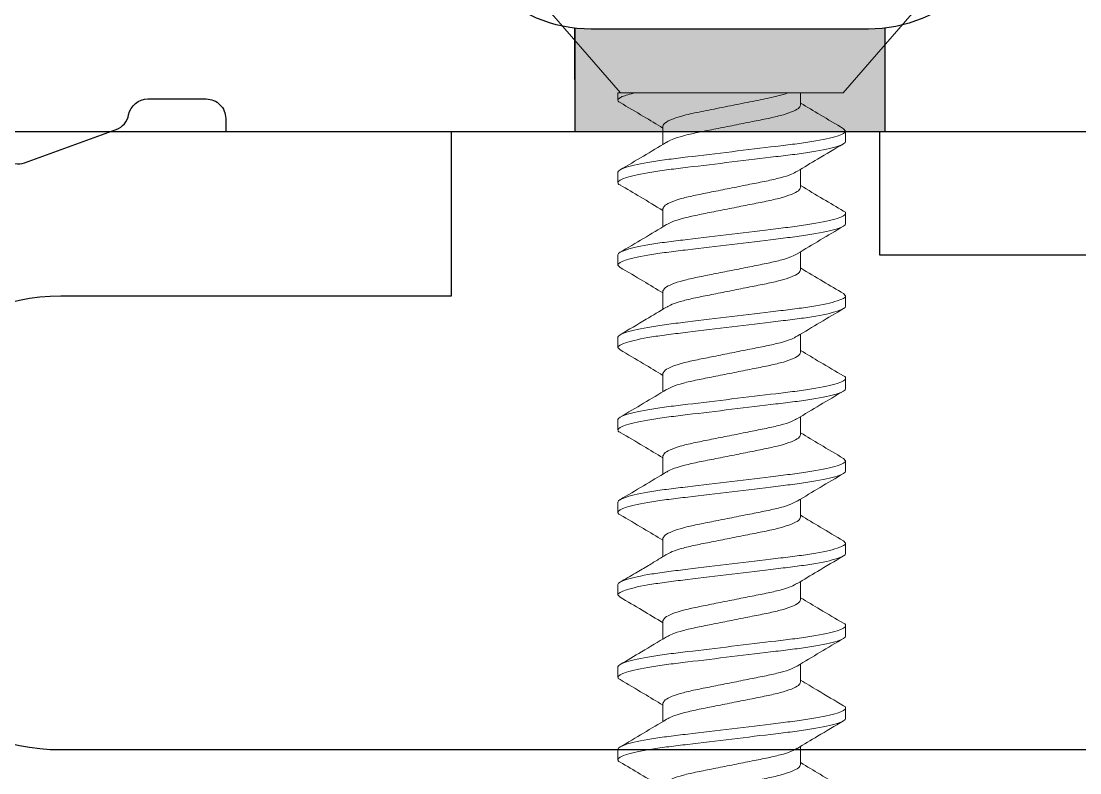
# Model space of a CAD drawing. Extents: x 0 to 79.8, y 0 to 38.2.
# Drawn here: x 76.064 to 76.706, y 29.256 to 29.712 of the extents above; entities that cross this region are included whole.
import ezdxf

# ---------------------------------------------------------------- set-up
doc = ezdxf.new("R2010")
doc.units = 0
doc.header["$MEASUREMENT"] = 0
doc.linetypes.add('SLD-Solid', pattern=[0])
doc.layers.get('0').update_dxf_attribs({"linetype": 'CONTINUOUS'})
for name, color, linetype in [('FRAME', 1, 'CONTINUOUS'), ('TEXT', 7, 'CONTINUOUS'), ('WEEPING', 7, 'CONTINUOUS')]:
    doc.layers.add(name, color=color, linetype=linetype)

# ---------------------------------------------------------------- blocks, each defined once
blk = doc.blocks.new('3749-SILL')
for points in [[(1.103706089789071, -0.7068971932408363, 0.5486187866267667), (1.119505422862503, -0.7190204479001654), (1.175027709791252, -0.6988119881197026, 0.2637246696229036), (1.182582833904547, -0.6899510977373229, -0.3595082375522588), (1.194175942050762, -0.6803782018222595), (1.229594768500277, -0.6803782018222524, -0.4142135623732713), (1.241401043983444, -0.6921844773054335), (1.241401043983444, -0.7000004872134671), (1.89800000000001, -0.70000048721346, 0.4142135623733031), (1.908000000000015, -0.6900004872134691), (1.908000000000015, -0.656000487213463, 0.4142135623734073), (1.89800000000001, -0.646000487213465), (1.788000000000011, -0.6460004872134721, -0.414213562372991), (1.77800000000002, -0.6360004872134599), (1.77800000000002, -0.4746324154477151, -0.5285491067761589), (1.791654390344974, -0.4653240626822353), (1.886152975448056, -0.5024235072041847, 0.5285491067762694), (1.908000000000001, -0.4875301427794199), (1.908000000000015, 0, 0.4142135623734073)], [(1.748000000000019, -0.3119999999999976), (1.748000000000019, -0.4147658972593291, 0.2504916501726727), (1.716000000000008, -0.474632415447708), (1.716000000000008, -0.5530004872134668, -0.4142135623731071), (1.631000000000014, -0.6380004872134695), (1.462999999999994, -0.6380004872134624, -0.4142135623730828), (1.377999999999986, -0.5530004872134597)]]:
    blk.add_lwpolyline(points, format="xyb")
blk = doc.blocks.new('25559')
at = {"color": 7, "linetype": 'SLD-Solid', "lineweight": 15}
for p, q in [((0.08299998117713869, 0.06754206599828194), (0.00999998447932171, 0.1309999983434977)), ((0.08299998117713869, 0.06754206599828194), (0.08299998117713869, -0.05314670187809156)), ((0.1062499725912502, 0.06899999832279491), (0.1048150758339688, 0.06775008276193262)), ((0.1062499725912502, 0.06899999832279491), (0.1124999537242672, 0.06899999832279491)), ((0.1562499683203669, 0.06899999832279491), (0.1624999494533839, 0.06899999832279491)), ((0.2062499640494835, 0.06899999832279491), (0.2048183672540773, 0.06775296564529754)), ((0.2062499640494835, 0.06899999832279491), (0.2124999451825005, 0.06899999832279491)), ((0.2562499597786001, 0.06899999832279491), (0.2624999775778605, 0.06899999832279491)), ((0.3062499555077096, 0.06899999832279491), (0.3047983022773337, 0.06773548959716891)), ((0.3062499555077096, 0.06899999832279491), (0.31249997330697, 0.06899999832279491)), ((0.3562499879030696, 0.06899999832279491), (0.35480775789717, 0.06774372116873906)), ((0.3562499879030696, 0.06899999832279491), (0.3624999690360937, 0.06899999832279491)), ((0.4062499836321862, 0.06899999832279491), (0.4124999647652032, 0.06899999832279491)), ((0.4562499793613028, 0.06899999832279491), (0.462499960494327, 0.06899999832279491)), ((0.09049998786974811, 0.04172019887803913), (0.08299998117713869, 0.04172019887803913)), ((0.1404999835988647, 0.04172019887803913), (0.1294517845619367, 0.04172019887803913)), ((0.1904999793279814, 0.04172019887803913), (0.1794554469153624, 0.04172019887803913)), ((0.240499975057098, 0.04172019887803913), (0.229458009281494, 0.04172019887803913)), ((0.2904999707862146, 0.04172019887803913), (0.2794585550042541, 0.04172019887803913)), ((0.3404999665153312, 0.04172019887803913), (0.3294580007397272, 0.04172019887803913)), ((0.3904999622444478, 0.04172019887803913), (0.3794561631566893, 0.04172019887803913)), ((0.4404999579735644, 0.04172019887803913), (0.4294585788578473, 0.04172019887803913)), ((0.4904999903689173, 0.04172019887803913), (0.4794519746632062, 0.04172019887803913)), ((0.1032499405812075, -0.04172019887803913), (0.1142936663364793, -0.04172019887803913)), ((0.1532499363103241, -0.04172019887803913), (0.1642914620910076, -0.04172019887803913)), ((0.2032500053719275, -0.04172019887803913), (0.214293804459686, -0.04172019887803913)), ((0.2532499644348007, -0.04172019887803913), (0.2642915268817276, -0.04172019887803913)), ((0.3032499601639174, -0.04172019887803913), (0.3142921826032179, -0.04172019887803913)), ((0.353249955893034, -0.04172019887803913), (0.3643246646237159, -0.04172019887803913)), ((0.403249988288394, -0.04172019887803913), (0.4142905240805135, -0.04172019887803913)), ((0.4532499840175035, -0.04172019887803913), (0.4642919131268641, -0.04172019887803913)), ((0.08299998117713869, -0.06899999832279491), (0.08299998117713869, -0.05832793077408382)), ((0.00999998447932171, -0.1309999983434977), (0.08299998117713869, -0.06754206599828194)), ((0.08749995585971249, -0.06899999832279491), (0.08299998117713869, -0.06899999832279491)), ((0.137499951588822, -0.06899999832279491), (0.131249970455805, -0.06899999832279491)), ((0.1874999473179457, -0.06899999832279491), (0.1812499661849216, -0.06899999832279491)), ((0.1889305907910241, -0.06775380438560319), (0.1874999473179457, -0.06899999832279491)), ((0.2374999430470552, -0.06899999832279491), (0.2312499619140382, -0.06899999832279491)), ((0.2389440796976032, -0.06774210327077412), (0.2374999430470552, -0.06899999832279491)), ((0.2874999754424152, -0.06899999832279491), (0.2812499576431549, -0.06899999832279491)), ((0.3374999711715319, -0.06899999832279491), (0.3312499900385149, -0.06899999832279491)), ((0.3874999669006485, -0.06899999832279491), (0.3812499857676315, -0.06899999832279491)), ((0.3889371736312484, -0.06774810736808945), (0.3874999669006485, -0.06899999832279491)), ((0.4374999626297651, -0.06899999832279491), (0.4312499814967481, -0.06899999832279491)), ((0.4874999583588817, -0.06899999832279491), (0.4812499772258647, -0.06899999832279491))]:
    blk.add_line(p, q, dxfattribs=at)
for points, knots in [([(0.1048160291562823, 0.06776498300646949), (0.1020266228155577, 0.06302722844000641), (0.09690098785342371, 0.05432143319850979), (0.09167417840533432, 0.04566550878016074), (0.08929183515977002, 0.04172019887803913)], [0, 0, 0, 0, 0.5442069833947524, 1, 1, 1, 1]), ([(0.1312499724269856, -0.0689999999999884), (0.1303478626313748, -0.0689999999999884), (0.1292963103142384, -0.06732069762327342), (0.1270932361714685, -0.06032598277693069), (0.1259478589153744, -0.05501784534993703), (0.1243607226230026, -0.04534187172058068), (0.1238533182178685, -0.04184291922157968), (0.1229053203646373, -0.0345452344224384), (0.1224642237022593, -0.0307540005592557), (0.1209795177337369, -0.01846063513988838), (0.1198664273954506, -0.009244247138866513), (0.1176335174585219, 0.009244247138866513), (0.1165204271202356, 0.01846063513988838), (0.1150357211517132, 0.0307540005592557), (0.1145946244893281, 0.0345452344224384), (0.113646626636104, 0.04184291922157968), (0.1131392222309699, 0.04534187172058068), (0.1115520859385981, 0.05501784534993703), (0.110406708682504, 0.06032598277693069), (0.1082036345397341, 0.06732069762327342), (0.1071520822225978, 0.0689999999999884), (0.106249972426987, 0.0689999999999884)], [0, 0, 0, 0, 0.1249999999999997, 0.1249999999999997, 0.2499999999999994, 0.2499999999999994, 0.3124999999999994, 0.3124999999999994, 0.3749999999999994, 0.3749999999999994, 0.4999999999999997, 0.4999999999999997, 0.625, 0.625, 0.6875, 0.6875, 0.7499999999999999, 0.7499999999999999, 0.875, 0.875, 1, 1, 1, 1]), ([(0.137499972426987, -0.0689999999999884), (0.1365978626313762, -0.0689999999999884), (0.1355463103142398, -0.06732069762327342), (0.1333432361714699, -0.06032598277693069), (0.1321978589153758, -0.05501784534993703), (0.130610722623004, -0.04534187172058068), (0.1301033182178699, -0.04184291922157968), (0.1291553203646387, -0.0345452344224384), (0.1287142237022607, -0.0307540005592557), (0.1272295177337384, -0.01846063513988838), (0.1261164273954449, -0.009244247138866513), (0.1238835174585233, 0.009244247138866513), (0.122770427120237, 0.01846063513988838), (0.1212857211517147, 0.0307540005592557), (0.1208446244893295, 0.0345452344224384), (0.1198966266361055, 0.04184291922157968), (0.1193892222309714, 0.04534187172058068), (0.1178020859385995, 0.05501784534993703), (0.1166567086825054, 0.06032598277693069), (0.1144536345397356, 0.06732069762327342), (0.1134020822225921, 0.0689999999999884), (0.1124999724269884, 0.0689999999999884)], [0, 0, 0, 0, 0.125, 0.125, 0.25, 0.25, 0.3125000000000002, 0.3125000000000002, 0.3750000000000003, 0.3750000000000003, 0.5000000000000006, 0.5000000000000006, 0.6250000000000008, 0.6250000000000008, 0.6875000000000007, 0.6875000000000007, 0.7500000000000006, 0.7500000000000006, 0.8750000000000003, 0.8750000000000003, 1, 1, 1, 1]), ([(0.1306218777115902, 0.03977548092692018), (0.1281694676207579, 0.04383697777072371), (0.1225776784271204, 0.0530976777842227), (0.1170747309186098, 0.06243605763771143), (0.1139852298995621, 0.06767887233456804)], [0, 0, 0, 0, 0.4385734164694634, 1, 1, 1, 1]), ([(0.1547811919544628, 0.06770675701241657), (0.1523742434776736, 0.06361965888530108), (0.1472537726342509, 0.05492488747830748), (0.14205139734689, 0.04629401160681823), (0.1392944708583883, 0.04172019887803913)], [0, 0, 0, 0, 0.4700638965425827, 1, 1, 1, 1]), ([(0.1562499683203669, 0.06899999832279491), (0.1557826036316285, 0.06899356492706943), (0.1553098066141558, 0.0689870567539117), (0.1547862541294975, 0.06770622490131473), (0.1547802386321422, 0.06769150843857119)], [0, 0, 0, 0, 0.9885102305213792, 1, 1, 1, 1]), ([(0.1812499724269827, -0.0689999999999884), (0.180347862631379, -0.0689999999999884), (0.1792963103142355, -0.06732069762327342), (0.1770932361714657, -0.06032598277693069), (0.1759478589153716, -0.05501784534993703), (0.1743607226230068, -0.04534187172058068), (0.1738533182178656, -0.04184291922157968), (0.1729053203646416, -0.0345452344224384), (0.1724642237022564, -0.0307540005592557), (0.1709795177337341, -0.01846063513988838), (0.1698664273954478, -0.009244247138866513), (0.1676335174585262, 0.009244247138866513), (0.1665204271202327, 0.01846063513988838), (0.1650357211517104, 0.0307540005592557), (0.1645946244893324, 0.03454523442246682), (0.1636466266361083, 0.04184291922157968), (0.1631392222309671, 0.04534187172058068), (0.1615520859385953, 0.05501784534993703), (0.1604067086825012, 0.06032598277693069), (0.1582036345397384, 0.06732069762327342), (0.1571520822225949, 0.0689999999999884), (0.1562499724269841, 0.0689999999999884)], [0, 0, 0, 0, 0.1249999999999999, 0.1249999999999999, 0.2499999999999998, 0.2499999999999998, 0.3124999999999997, 0.3124999999999997, 0.3749999999999997, 0.3749999999999997, 0.4999999999999997, 0.4999999999999997, 0.6249999999999997, 0.6249999999999997, 0.6874999999999997, 0.6874999999999997, 0.7499999999999998, 0.7499999999999998, 0.8749999999999999, 0.8749999999999999, 1, 1, 1, 1]), ([(0.1874999724269841, -0.0689999999999884), (0.1865978626313733, -0.0689999999999884), (0.185546310314237, -0.06732069762327342), (0.1833432361714671, -0.06032598277693069), (0.182197858915373, -0.05501784534993703), (0.1806107226230012, -0.04534187172058068), (0.1801033182178671, -0.04184291922157968), (0.179155320364643, -0.0345452344224384), (0.1787142237022579, -0.0307540005592557), (0.1772295177337355, -0.01846063513988838), (0.1761164273954492, -0.009244247138866513), (0.1738835174585205, 0.009244247138866513), (0.1727704271202342, 0.01846063513988838), (0.1712857211517118, 0.0307540005592557), (0.1708446244893338, 0.03454523442246682), (0.1698966266361026, 0.04184291922157968), (0.1693892222309685, 0.04534187172058068), (0.1678020859386038, 0.05501784534993703), (0.1666567086825026, 0.06032598277693069), (0.1644536345397398, 0.06732069762327342), (0.1634020822225963, 0.0689999999999884), (0.1624999724269856, 0.0689999999999884)], [0, 0, 0, 0, 0.125, 0.125, 0.2500000000000001, 0.2500000000000001, 0.3125000000000001, 0.3125000000000001, 0.3750000000000002, 0.3750000000000002, 0.5000000000000001, 0.5000000000000001, 0.625, 0.625, 0.6875, 0.6875, 0.75, 0.75, 0.875, 0.875, 1, 1, 1, 1]), ([(0.1806655796024756, 0.03970732754757478), (0.177868649567813, 0.04434089766041893), (0.1722476280134018, 0.05365303530970778), (0.1667196640270348, 0.06303658527158973), (0.163942326124257, 0.06775103150096129)], [0, 0, 0, 0, 0.4975839369380017, 1, 1, 1, 1]), ([(0.2048195405738511, 0.06777072585677502), (0.2023926080985703, 0.06364931578599453), (0.1972661292341868, 0.05494354344392605), (0.1920410794012426, 0.046281522272551), (0.189289626643415, 0.04172019887803913)], [0, 0, 0, 0, 0.4734111930410915, 1, 1, 1, 1]), ([(0.231249972426987, -0.0689999999999884), (0.2303478626313762, -0.0689999999999884), (0.2292963103142398, -0.06732069762327342), (0.2270932361714699, -0.06032598277693069), (0.2259478589153758, -0.05501784534993703), (0.224360722623004, -0.04534187172058068), (0.2238533182178699, -0.04184291922157968), (0.2229053203646387, -0.03454523442246682), (0.2224642237022607, -0.0307540005592557), (0.2209795177337384, -0.01846063513988838), (0.219866427395452, -0.009244247138866513), (0.2176335174585233, 0.009244247138866513), (0.216520427120237, 0.01846063513988838), (0.2150357211517147, 0.0307540005592557), (0.2145946244893366, 0.0345452344224384), (0.2136466266361055, 0.04184291922157968), (0.2131392222309714, 0.04534187172058068), (0.2115520859385995, 0.05501784534993703), (0.2104067086825054, 0.06032598277693069), (0.2082036345397356, 0.06732069762327342), (0.2071520822225921, 0.0689999999999884), (0.2062499724269884, 0.0689999999999884)], [0, 0, 0, 0, 0.1249999999999998, 0.1249999999999998, 0.2499999999999996, 0.2499999999999996, 0.3124999999999995, 0.3124999999999995, 0.3749999999999995, 0.3749999999999995, 0.4999999999999996, 0.4999999999999996, 0.6249999999999996, 0.6249999999999996, 0.6874999999999997, 0.6874999999999997, 0.7499999999999998, 0.7499999999999998, 0.8749999999999999, 0.8749999999999999, 1, 1, 1, 1]), ([(0.2374999724269884, -0.0689999999999884), (0.2365978626313776, -0.0689999999999884), (0.2355463103142341, -0.06732069762327342), (0.2333432361714642, -0.06032598277693069), (0.2321978589153701, -0.05501784534993703), (0.2306107226230054, -0.04534187172058068), (0.2301033182178713, -0.04184291922157968), (0.2291553203646401, -0.03454523442246682), (0.228714223702255, -0.0307540005592557), (0.2272295177337327, -0.01846063513988838), (0.2261164273954535, -0.009244247138866513), (0.2238835174585248, 0.009244247138866513), (0.2227704271202384, 0.01846063513988838), (0.2212857211517161, 0.0307540005592557), (0.220844624489331, 0.0345452344224384), (0.2198966266361069, 0.04184291922157968), (0.2193892222309728, 0.04534187172058068), (0.217802085938601, 0.05501784534993703), (0.2166567086825069, 0.06032598277693069), (0.214453634539737, 0.06732069762327342), (0.2134020822225935, 0.0689999999999884), (0.2124999724269827, 0.0689999999999884)], [0, 0, 0, 0, 0.125, 0.125, 0.2500000000000001, 0.2500000000000001, 0.3125000000000001, 0.3125000000000001, 0.3750000000000003, 0.3750000000000003, 0.5000000000000003, 0.5000000000000003, 0.6250000000000003, 0.6250000000000003, 0.6875000000000002, 0.6875000000000002, 0.7500000000000002, 0.7500000000000002, 0.8750000000000001, 0.8750000000000001, 1, 1, 1, 1]), ([(0.2307414744547955, 0.03958653977625204), (0.2279283793356868, 0.04424379473758222), (0.222270231483094, 0.05361121249015355), (0.2167214052008291, 0.06303211865665048), (0.2139313219804464, 0.06776917670802618)], [0, 0, 0, 0, 0.4971759650679533, 1, 1, 1, 1]), ([(0.2547695602136315, 0.06768707640645744), (0.2519868944589376, 0.06295977078798387), (0.2468726049050645, 0.05427140794679985), (0.2416658303863031, 0.04565050217135536), (0.239292042344573, 0.04172019887803913)], [0, 0, 0, 0, 0.5440962474604328, 1, 1, 1, 1]), ([(0.2562499597786001, 0.06899999832279491), (0.2557823661496812, 0.06899033353209916), (0.2553056215637355, 0.06898047959833775), (0.254778073021356, 0.06768627928931892), (0.2547679468989372, 0.06766143753597476)], [0, 0, 0, 0, 0.9808053257506866, 1, 1, 1, 1]), ([(0.2812499724269841, -0.0689999999999884), (0.2803478626313733, -0.0689999999999884), (0.279296310314237, -0.06732069762327342), (0.2770932361714671, -0.06032598277693069), (0.275947858915373, -0.05501784534993703), (0.2743607226230012, -0.04534187172058068), (0.2738533182178671, -0.04184291922157968), (0.272905320364643, -0.0345452344224384), (0.2724642237022579, -0.0307540005592557), (0.2709795177337355, -0.01846063513988838), (0.2698664273954492, -0.009244247138866513), (0.2676335174585205, 0.009244247138866513), (0.2665204271202342, 0.01846063513988838), (0.2650357211517118, 0.0307540005592557), (0.2645946244893338, 0.03454523442246682), (0.2636466266361026, 0.04184291922157968), (0.2631392222309685, 0.04534187172058068), (0.2615520859385967, 0.05501784534993703), (0.2604067086825026, 0.06032598277693069), (0.2582036345397327, 0.06732069762327342), (0.2571520822225963, 0.0689999999999884), (0.2562499724269856, 0.0689999999999884)], [0, 0, 0, 0, 0.1249999999999999, 0.1249999999999999, 0.2499999999999999, 0.2499999999999999, 0.3124999999999999, 0.3124999999999999, 0.3749999999999999, 0.3749999999999999, 0.5, 0.5, 0.625, 0.625, 0.6875000000000001, 0.6875000000000001, 0.7500000000000002, 0.7500000000000002, 0.8750000000000001, 0.8750000000000001, 1, 1, 1, 1]), ([(0.2874999724269856, -0.0689999999999884), (0.2865978626313748, -0.0689999999999884), (0.2855463103142313, -0.06732069762327342), (0.2833432361714614, -0.06032598277693069), (0.2821978589153673, -0.05501784534993703), (0.2806107226230026, -0.04534187172058068), (0.2801033182178685, -0.04184291922157968), (0.2791553203646373, -0.0345452344224384), (0.2787142237022522, -0.0307540005592557), (0.2772295177337369, -0.01846063513988838), (0.2761164273954506, -0.009244247138866513), (0.2738835174585219, 0.009244247138866513), (0.2727704271202356, 0.01846063513988838), (0.2712857211517132, 0.0307540005592557), (0.2708446244893281, 0.03454523442246682), (0.269896626636104, 0.04184291922157968), (0.2693892222309699, 0.04534187172058068), (0.2678020859385981, 0.05501784534993703), (0.266656708682504, 0.06032598277693069), (0.2644536345397341, 0.06732069762327342), (0.2634020822225978, 0.0689999999999884), (0.262499972426987, 0.0689999999999884)], [0, 0, 0, 0, 0.125, 0.125, 0.2499999999999999, 0.2499999999999999, 0.3124999999999999, 0.3124999999999999, 0.3749999999999999, 0.3749999999999999, 0.5, 0.5, 0.625, 0.625, 0.6875000000000001, 0.6875000000000001, 0.7500000000000001, 0.7500000000000001, 0.8750000000000001, 0.8750000000000001, 1, 1, 1, 1]), ([(0.2807889529687202, 0.03950928400203679), (0.2779724878015983, 0.04416974746257551), (0.2723065663465292, 0.05354526547705518), (0.266753229998514, 0.06297734873959371), (0.263960394040339, 0.06772085059961341)], [0, 0, 0, 0, 0.4970886358831252, 1, 1, 1, 1]), ([(0.3048009422468425, 0.06773989412963033), (0.3020087226685746, 0.06299622337053279), (0.2968893792635754, 0.05429902784723595), (0.2916658835674255, 0.04565125661261504), (0.2892914147475523, 0.04172019887803913)], [0, 0, 0, 0, 0.5454253323844276, 0.9999999999999999, 0.9999999999999999, 0.9999999999999999, 0.9999999999999999]), ([(0.3312499724269884, -0.0689999999999884), (0.3303478626313776, -0.0689999999999884), (0.3292963103142341, -0.06732069762327342), (0.3270932361714642, -0.06032598277693069), (0.3259478589153701, -0.05501784534993703), (0.3243607226229983, -0.04534187172058068), (0.3238533182178713, -0.04184291922157968), (0.3229053203646401, -0.0345452344224384), (0.322464223702255, -0.0307540005592557), (0.3209795177337327, -0.01846063513988838), (0.3198664273954464, -0.009244247138866513), (0.3176335174585248, 0.009244247138866513), (0.3165204271202384, 0.01846063513988838), (0.3150357211517161, 0.0307540005592557), (0.314594624489331, 0.03454523442246682), (0.3136466266360998, 0.04184291922157968), (0.3131392222309728, 0.04534187172058068), (0.311552085938601, 0.05501784534993703), (0.3104067086825069, 0.06032598277693069), (0.308203634539737, 0.06732069762327342), (0.3071520822225935, 0.0689999999999884), (0.3062499724269827, 0.0689999999999884)], [0, 0, 0, 0, 0.1249999999999999, 0.1249999999999999, 0.2499999999999999, 0.2499999999999999, 0.3124999999999999, 0.3124999999999999, 0.3749999999999999, 0.3749999999999999, 0.5, 0.5, 0.625, 0.625, 0.6875, 0.6875, 0.75, 0.75, 0.875, 0.875, 1, 1, 1, 1]), ([(0.3374999724269827, -0.0689999999999884), (0.336597862631379, -0.0689999999999884), (0.3355463103142355, -0.06732069762327342), (0.3333432361714657, -0.06032598277693069), (0.3321978589153716, -0.05501784534993703), (0.3306107226230068, -0.04534187172058068), (0.3301033182178656, -0.04184291922157968), (0.3291553203646416, -0.0345452344224384), (0.3287142237022564, -0.0307540005592557), (0.3272295177337341, -0.01846063513988838), (0.3261164273954478, -0.009244247138866513), (0.3238835174585262, 0.009244247138866513), (0.3227704271202327, 0.01846063513988838), (0.3212857211517104, 0.0307540005592557), (0.3208446244893324, 0.03454523442246682), (0.3198966266361083, 0.04184291922157968), (0.3193892222309671, 0.04534187172058068), (0.3178020859385953, 0.05501784534993703), (0.3166567086825012, 0.06032598277693069), (0.3144536345397313, 0.06732069762327342), (0.3134020822225949, 0.0689999999999884), (0.3124999724269841, 0.0689999999999884)], [0, 0, 0, 0, 0.1249999999999999, 0.1249999999999999, 0.2499999999999998, 0.2499999999999998, 0.3124999999999998, 0.3124999999999998, 0.3749999999999999, 0.3749999999999999, 0.5000000000000001, 0.5000000000000001, 0.6250000000000002, 0.6250000000000002, 0.6875000000000002, 0.6875000000000002, 0.7500000000000001, 0.7500000000000001, 0.8750000000000001, 0.8750000000000001, 1, 1, 1, 1]), ([(0.3307512191336883, 0.03957079162483979), (0.3279461789134075, 0.044213106827101), (0.322306594606431, 0.05354656585328144), (0.316767785640792, 0.0629532152049137), (0.3139838928312741, 0.06768114564161465)], [0, 0, 0, 0, 0.4973842162112512, 1, 1, 1, 1]), ([(0.3548083078908206, 0.06775214065481805), (0.3520307063254791, 0.06303565649764664), (0.3469018351117299, 0.05432661769026481), (0.3416855687060121, 0.04568283681155094), (0.3392942337773945, 0.04172019887803913)], [0, 0, 0, 0, 0.5415619635541834, 1, 1, 1, 1]), ([(0.3812499724269856, -0.0689999999999884), (0.3803478626313748, -0.0689999999999884), (0.3792963103142313, -0.06732069762327342), (0.3770932361714614, -0.06032598277693069), (0.3759478589153673, -0.05501784534993703), (0.3743607226230026, -0.04534187172058068), (0.3738533182178685, -0.04184291922157968), (0.3729053203646373, -0.0345452344224384), (0.3724642237022593, -0.0307540005592557), (0.3709795177337369, -0.01846063513988838), (0.3698664273954506, -0.009244247138866513), (0.3676335174585219, 0.009244247138866513), (0.3665204271202356, 0.01846063513988838), (0.3650357211517132, 0.0307540005592557), (0.3645946244893281, 0.0345452344224384), (0.363646626636104, 0.04184291922157968), (0.3631392222309699, 0.04534187172058068), (0.3615520859385981, 0.05501784534993703), (0.360406708682504, 0.06032598277693069), (0.3582036345397341, 0.06732069762327342), (0.3571520822225978, 0.0689999999999884), (0.356249972426987, 0.0689999999999884)], [0, 0, 0, 0, 0.125, 0.125, 0.25, 0.25, 0.3125, 0.3125, 0.375, 0.375, 0.5, 0.5, 0.625, 0.625, 0.6874999999999999, 0.6874999999999999, 0.7499999999999999, 0.7499999999999999, 0.875, 0.875, 1, 1, 1, 1]), ([(0.387499972426987, -0.0689999999999884), (0.3865978626313762, -0.0689999999999884), (0.3855463103142327, -0.06732069762327342), (0.3833432361714699, -0.06032598277693069), (0.3821978589153687, -0.05501784534993703), (0.380610722623004, -0.04534187172058068), (0.3801033182178628, -0.04184291922157968), (0.3791553203646387, -0.0345452344224384), (0.3787142237022607, -0.0307540005592557), (0.3772295177337384, -0.01846063513988838), (0.3761164273954449, -0.009244247138866513), (0.3738835174585233, 0.009244247138866513), (0.372770427120237, 0.01846063513988838), (0.3712857211517147, 0.0307540005592557), (0.3708446244893295, 0.0345452344224384), (0.3698966266361055, 0.04184291922157968), (0.3693892222309714, 0.04534187172058068), (0.3678020859385995, 0.05501784534993703), (0.3666567086825054, 0.06032598277693069), (0.3644536345397356, 0.06732069762327342), (0.3634020822225921, 0.0689999999999884), (0.3624999724269884, 0.0689999999999884)], [0, 0, 0, 0, 0.125, 0.125, 0.2500000000000001, 0.2500000000000001, 0.3124999999999999, 0.3124999999999999, 0.3749999999999998, 0.3749999999999998, 0.4999999999999999, 0.4999999999999999, 0.6249999999999999, 0.6249999999999999, 0.6874999999999998, 0.6874999999999998, 0.7499999999999998, 0.7499999999999998, 0.875, 0.875, 1, 1, 1, 1]), ([(0.3807245218378341, 0.03961378737815835), (0.3782486009433939, 0.0437105056587086), (0.3726050606361468, 0.05304844323003977), (0.3670639498015333, 0.06245316775931542), (0.3639538222410579, 0.06773187338896491)], [0, 0, 0, 0, 0.4387176771405727, 1, 1, 1, 1]), ([(0.4047894938372281, 0.06772075435074498), (0.4019974553672512, 0.06297682902967949), (0.3968817064302925, 0.05428470992777079), (0.391662206494658, 0.04564471600400566), (0.3892913695395492, 0.04172019887803913)], [0, 0, 0, 0, 0.5457731613464917, 1, 1, 1, 1]), ([(0.4062499836321862, 0.06899999832279491), (0.4057824808354269, 0.06899582240026803), (0.4053121701988331, 0.06899162139697523), (0.4047920855097686, 0.06772035538176624), (0.4047889805098208, 0.06771276569301676)], [0, 0, 0, 0, 0.9940298185777356, 1, 1, 1, 1]), ([(0.4312499724269827, -0.0689999999999884), (0.430347862631379, -0.0689999999999884), (0.4292963103142355, -0.06732069762327342), (0.4270932361714657, -0.06032598277693069), (0.4259478589153716, -0.05501784534993703), (0.4243607226230068, -0.04534187172058068), (0.4238533182178656, -0.04184291922157968), (0.4229053203646416, -0.03454523442246682), (0.4224642237022564, -0.0307540005592557), (0.4209795177337341, -0.01846063513988838), (0.4198664273954478, -0.009244247138866513), (0.4176335174585262, 0.009244247138866513), (0.4165204271202327, 0.01846063513988838), (0.4150357211517104, 0.0307540005592557), (0.4145946244893324, 0.0345452344224384), (0.4136466266361083, 0.04184291922157968), (0.4131392222309671, 0.04534187172058068), (0.4115520859386024, 0.05501784534993703), (0.4104067086825083, 0.06032598277693069), (0.4082036345397384, 0.06732069762327342), (0.4071520822225949, 0.0689999999999884), (0.4062499724269841, 0.0689999999999884)], [0, 0, 0, 0, 0.125, 0.125, 0.2499999999999999, 0.2499999999999999, 0.3125, 0.3125, 0.375, 0.375, 0.5, 0.5, 0.625, 0.625, 0.6875, 0.6875, 0.7499999999999999, 0.7499999999999999, 0.875, 0.875, 1, 1, 1, 1]), ([(0.4374999724269841, -0.0689999999999884), (0.4365978626313733, -0.0689999999999884), (0.435546310314237, -0.06732069762327342), (0.4333432361714671, -0.06032598277693069), (0.432197858915373, -0.05501784534993703), (0.4306107226230012, -0.04534187172058068), (0.4301033182178671, -0.04184291922157968), (0.429155320364643, -0.03454523442246682), (0.4287142237022579, -0.0307540005592557), (0.4272295177337355, -0.01846063513988838), (0.4261164273954492, -0.009244247138866513), (0.4238835174585205, 0.009244247138866513), (0.4227704271202342, 0.01846063513988838), (0.4212857211517189, 0.0307540005592557), (0.4208446244893338, 0.0345452344224384), (0.4198966266361026, 0.04184291922157968), (0.4193892222309685, 0.04534187172058068), (0.4178020859386038, 0.05501784534993703), (0.4166567086825097, 0.06032598277693069), (0.4144536345397398, 0.06732069762327342), (0.4134020822225963, 0.0689999999999884), (0.4124999724269856, 0.0689999999999884)], [0, 0, 0, 0, 0.125, 0.125, 0.2499999999999999, 0.2499999999999999, 0.3125, 0.3125, 0.375, 0.375, 0.5, 0.5, 0.625, 0.625, 0.6875, 0.6875, 0.7499999999999999, 0.7499999999999999, 0.875, 0.875, 1, 1, 1, 1]), ([(0.430777060293309, 0.03952873086072373), (0.427958161813649, 0.04419429074536652), (0.4222866000562249, 0.05358129464408989), (0.41673033826428, 0.06301638344328353), (0.413935668179839, 0.06776201304077745)], [0, 0, 0, 0, 0.4970233244787143, 0.9999999999999999, 0.9999999999999999, 0.9999999999999999, 0.9999999999999999]), ([(0.454786959595566, 0.06771648731668733), (0.4516793717514886, 0.06244002947448735), (0.4465583834393385, 0.05374496426790643), (0.4413440111488072, 0.04511371568938216), (0.4392938952394374, 0.04172019887803913)], [0, 0, 0, 0, 0.6068336138757475, 0.9999999999999999, 0.9999999999999999, 0.9999999999999999, 0.9999999999999999]), ([(0.4562499793613028, 0.06899999832279491), (0.4557824940169866, 0.06899518696056361), (0.4553114056782661, 0.06899033851627223), (0.4547903216426903, 0.06771607207352304), (0.4547863362694358, 0.06770632618409422)], [0, 0, 0, 0, 0.9923517648106059, 1, 1, 1, 1]), ([(0.481249972426987, -0.0689999999999884), (0.4803478626313762, -0.0689999999999884), (0.4792963103142327, -0.06732069762327342), (0.4770932361714628, -0.06032598277693069), (0.4759478589153687, -0.05501784534993703), (0.474360722623004, -0.04534187172058068), (0.4738533182178628, -0.04184291922157968), (0.4729053203646387, -0.0345452344224384), (0.4724642237022536, -0.0307540005592557), (0.4709795177337384, -0.01846063513988838), (0.4698664273954449, -0.009244247138866513), (0.4676335174585233, 0.009244247138866513), (0.466520427120237, 0.01846063513988838), (0.4650357211517147, 0.0307540005592557), (0.4645946244893295, 0.03454523442246682), (0.4636466266361055, 0.04184291922157968), (0.4631392222309643, 0.04534187172058068), (0.4615520859385995, 0.05501784534993703), (0.4604067086825054, 0.06032598277693069), (0.4582036345397356, 0.06732069762327342), (0.4571520822225921, 0.0689999999999884), (0.4562499724269884, 0.0689999999999884)], [0, 0, 0, 0, 0.1249999999999998, 0.1249999999999998, 0.2499999999999995, 0.2499999999999995, 0.3124999999999995, 0.3124999999999995, 0.3749999999999994, 0.3749999999999994, 0.4999999999999994, 0.4999999999999994, 0.6249999999999994, 0.6249999999999994, 0.6874999999999996, 0.6874999999999996, 0.7499999999999996, 0.7499999999999996, 0.8749999999999998, 0.8749999999999998, 1, 1, 1, 1]), ([(0.4874999724269884, -0.0689999999999884), (0.4865978626313776, -0.0689999999999884), (0.4855463103142341, -0.06732069762327342), (0.4833432361714642, -0.06032598277693069), (0.4821978589153701, -0.05501784534993703), (0.4806107226229983, -0.04534187172058068), (0.4801033182178642, -0.04184291922157968), (0.4791553203646401, -0.0345452344224384), (0.478714223702255, -0.0307540005592557), (0.4772295177337327, -0.01846063513988838), (0.4761164273954464, -0.009244247138866513), (0.4738835174585176, 0.009244247138866513), (0.4727704271202384, 0.01846063513988838), (0.4712857211517161, 0.0307540005592557), (0.470844624489331, 0.03454523442246682), (0.4698966266360998, 0.04184291922157968), (0.4693892222309657, 0.04534187172058068), (0.467802085938601, 0.05501784534993703), (0.4666567086825069, 0.06032598277693069), (0.464453634539737, 0.06732069762327342), (0.4634020822225935, 0.0689999999999884), (0.4624999724269827, 0.0689999999999884)], [0, 0, 0, 0, 0.125, 0.125, 0.2499999999999999, 0.2499999999999999, 0.3125000000000001, 0.3125000000000001, 0.3750000000000001, 0.3750000000000001, 0.5000000000000002, 0.5000000000000002, 0.6250000000000003, 0.6250000000000003, 0.6875000000000003, 0.6875000000000003, 0.7500000000000002, 0.7500000000000002, 0.8750000000000001, 0.8750000000000001, 1, 1, 1, 1]), ([(0.4806249277798216, 0.03977081056419252), (0.4781723509724429, 0.04383242595261549), (0.4725803049970239, 0.05309319198377693), (0.4670772188974155, 0.06243181089845962), (0.4639876933079066, 0.06767466946644163)], [0, 0, 0, 0, 0.4385830907256587, 1, 1, 1, 1]), ([(0.5047818587168962, 0.06770791199909354), (0.501991637696932, 0.06296700565673063), (0.4968773586061985, 0.0542772574237631), (0.4916616302055417, 0.04564356677931869), (0.4892914709965055, 0.04172019887803913)], [0, 0, 0, 0, 0.545574649029413, 1, 1, 1, 1]), ([(0.1130907935655046, -0.03950921525284912), (0.1125073452438059, -0.03851651032400127), (0.1111956840882726, -0.03628479168557419), (0.1091269862224351, -0.02975356060733247), (0.1071673507242892, -0.02110528934093736), (0.1052033328979007, -0.01096732637435593), (0.102999973244394, -1.198475189312376e-06), (0.1007964813073272, 0.01097200948990462), (0.09883325004233257, 0.02108959121338216), (0.09687015381283004, 0.02981281763035781), (0.09466668896600794, 0.0365240139580294), (0.0924630845563712, 0.04090436606102799), (0.09114619401027824, 0.04145164553597169), (0.09049998786974811, 0.04172019887803913)], [0, 0, 0, 0, 0.07545212249771337, 0.1696253369889661, 0.2603617256972677, 0.3510979856770322, 0.4452713210163289, 0.5394445376135186, 0.630180908448421, 0.7209171863016065, 0.8150904007928592, 0.909263743441154, 1, 1, 1, 1]), ([(0.1306049379072789, 0.03961351238132238), (0.131206325001358, 0.03859233054353695), (0.1325358384962243, 0.03633475792938157), (0.1346230343335222, 0.02975592283573292), (0.1365825199355157, 0.02110465337258915), (0.1385467209389759, 0.01096751838585419), (0.1407499174001501, 1.14018908448088e-06), (0.1429534495917153, -0.01097199591995945), (0.1449166800108159, -0.02108959402798405), (0.1468797405567273, -0.02981282348642367), (0.1490833578561208, -0.03652400451875337), (0.1512868113465373, -0.04090436930258079), (0.1526037205832296, -0.04145164648733157), (0.1532499363103241, -0.04172019887803913)], [0, 0, 0, 0, 0.07760056615447869, 0.1715550615046566, 0.2620804884269823, 0.352606008114956, 0.446560387099984, 0.5405147660850068, 0.6310402857729805, 0.7215657126953061, 0.8155202080454841, 0.9094745943225269, 1, 1, 1, 1]), ([(0.1629841638596972, -0.03930430595329426), (0.162436042826954, -0.0383677470985333), (0.1611596290137953, -0.03618677503638423), (0.159126892634248, -0.02974874088039314), (0.1571673705650483, -0.0211065587771202), (0.1552033196710312, -0.01096697218258669), (0.1529999800894615, -1.293596852747214e-06), (0.1507964432152846, 0.010972024483209), (0.1488333692238442, 0.02108960038066243), (0.1468701161577854, 0.02981281131016544), (0.1446666939855064, 0.03652401494900914), (0.1424630780615246, 0.0409043658238204), (0.1411461890073156, 0.04145164545789726), (0.1404999835988647, 0.04172019887803913)], [0, 0, 0, 0, 0.07120162391329521, 0.1658077885249553, 0.2569613269570803, 0.3481147360688541, 0.442721022084144, 0.5373271888114216, 0.6284805979231954, 0.7196341363553204, 0.8142403009669805, 0.9088465943248694, 1, 1, 1, 1]), ([(0.1806393265724182, 0.0395472931462848), (0.1812293252244928, 0.03854418328901943), (0.1825475060829049, 0.03630302526588025), (0.1846230518067244, 0.02975444054027321), (0.1865825099389156, 0.021105043814174), (0.1885467182606249, 0.01096740933749629), (0.1907499127212233, 1.169903072195666e-06), (0.1929534453306871, -0.01097200355866335), (0.1949166760763177, -0.02108959201459015), (0.1968797349049822, -0.0298128240538631), (0.1990833589867975, -0.03652400434424408), (0.2012867881198019, -0.04090437116039425), (0.2026037589958847, -0.04145164698678627), (0.2032500053719275, -0.04172019887803913)], [0, 0, 0, 0, 0.07623768213881528, 0.1703309879313312, 0.2609901591147173, 0.3516494232008056, 0.4457426124562486, 0.5398358017116913, 0.6304950657977796, 0.7211542369811658, 0.8152475427736816, 0.9093407393319153, 1, 1, 1, 1]), ([(0.2130528721283724, -0.03943639151077605), (0.2124819861121807, -0.03846360899368051), (0.2111828689382307, -0.03624992983773723), (0.2091269446504427, -0.02975188034437792), (0.207167351457997, -0.02110573183378506), (0.2052033195817486, -0.0109672031420871), (0.2029999745310676, -1.230671841767617e-06), (0.2007964398188804, 0.01097200833555689), (0.1988333627840007, 0.02108960453446684), (0.1968701198525835, 0.02981281052788631), (0.1946666597418627, 0.03652401083121504), (0.1924631882097501, 0.0409043700536813), (0.1911462229486887, 0.0414516466224768), (0.1904999793279814, 0.04172019887803913)], [0, 0, 0, 0, 0.07394596321695189, 0.1682725938896807, 0.25915679989775, 0.3500408769675726, 0.4443676286852184, 0.5386942614673136, 0.6295783385371362, 0.7204625445452055, 0.8147891752179344, 0.9091158153209342, 1, 1, 1, 1]), ([(0.2307160280820852, 0.03939987651594379), (0.2312806143173844, 0.03843709553729013), (0.2325734405345301, 0.03623245714422296), (0.2346231104314782, 0.02975103940121926), (0.2365824890231067, 0.02110593967526597), (0.2385467189346997, 0.01096715916705193), (0.2407499059466005, 1.237918240803992e-06), (0.2429534459470446, -0.01097202048450185), (0.2449166557763576, -0.02108959158195489), (0.2468797930530258, -0.02981281866706809), (0.2490833358801154, -0.03652400722486959), (0.2512867973015034, -0.04090436978586354), (0.2526037346916041, -0.04145164659036027), (0.2532499644348007, -0.04172019887803913)], [0, 0, 0, 0, 0.07318894462962962, 0.1675927971779725, 0.2585511810551824, 0.3495096581417117, 0.4439133937683639, 0.5383171293950106, 0.6292756064815399, 0.7202340459214853, 0.8146378389529596, 0.9090415819065021, 1, 1, 1, 1]), ([(0.262996475175612, -0.03932792359714199), (0.262444271016804, -0.03838487937397872), (0.2611637695698263, -0.03619806228280709), (0.2591268756140224, -0.02974931598487274), (0.2571674386011722, -0.02110639555974103), (0.25520322392628, -0.0109670324167439), (0.2530000328451578, -1.272430353083109e-06), (0.2507964929252253, 0.01097202926368368), (0.2488332867308571, 0.02108958959965435), (0.2468701351916565, 0.02981281608833797), (0.2446666500345316, 0.03652400968479697), (0.2424631852402612, 0.04090437032809291), (0.2411462191061986, 0.04145164671282942), (0.240499975057098, 0.04172019887803913)], [0, 0, 0, 0, 0.07169358968669436, 0.1662496449337518, 0.2573548470754842, 0.3484600869245438, 0.4430161442860849, 0.5375722016476442, 0.6286774414967038, 0.7197826436384362, 0.8143386988854937, 0.9088947635857589, 1, 1, 1, 1]), ([(0.2807646799157908, 0.03930639134588887), (0.2813131663072141, 0.03836925958341908), (0.2825899524053739, 0.03618777099015347), (0.284623054215416, 0.02974879244848694), (0.2865825542824751, 0.02110654002783008), (0.2885466996489612, 0.01096699008320456), (0.2907498908413118, 1.278134362792116e-06), (0.2929535020159477, -0.01097202315870049), (0.2949166361035154, -0.02108959316777259), (0.2968797931926161, -0.02981281871404917), (0.299083330413211, -0.03652400721213667), (0.3012867933169261, -0.04090436978893308), (0.3026037305149671, -0.04145164659138345), (0.3032499601639174, -0.04172019887803913)], [0, 0, 0, 0, 0.07124507438538573, 0.1658468139971849, 0.2569960889186121, 0.3481452902050227, 0.4427470319323414, 0.5373488333003906, 0.6284980345868013, 0.719647253827953, 0.8142490530804943, 0.9088508021500685, 1, 1, 1, 1]), ([(0.3130451270093104, -0.03942146376655842), (0.3124768028923128, -0.03845276955632926), (0.311180227621108, -0.0362427895101689), (0.3091269151034481, -0.02975153557594012), (0.3071674082304696, -0.0211058153649617), (0.305203284244854, -0.01096718669174379), (0.3030000116537224, -1.233401263789347e-06), (0.3007964928527045, 0.01097201861679764), (0.2988332823234501, 0.02108959245373399), (0.2968701272788365, 0.02981281510272993), (0.2946666606575903, 0.03652401211701317), (0.2924631237819497, 0.04090436812381881), (0.2911461957364594, 0.04145164610108054), (0.2904999707862146, 0.04172019887803913)], [0, 0, 0, 0, 0.07363668750507738, 0.1679948205901584, 0.2589093238017367, 0.3498238091048088, 0.4441820037871141, 0.5385401389822657, 0.6294546798222435, 0.7203691830338218, 0.8147273161189028, 0.9090855181245612, 1, 1, 1, 1]), ([(0.3307269460807589, 0.03937893092455624), (0.3312879288094521, 0.03842189169469634), (0.3325771695341189, 0.03622244082541215), (0.3346230814403555, 0.02975053720075493), (0.3365825422067275, 0.02110607803172115), (0.3385466976682423, 0.01096711854691534), (0.3407498859463942, 1.243130100192502e-06), (0.3429534979054765, -0.01097201416047255), (0.344916631790376, -0.02108959553785894), (0.3468797889335278, -0.02981281805230651), (0.3490833261391231, -0.03652400739156292), (0.3512867890468101, -0.04090436974595946), (0.3526037262443324, -0.04145164657722944), (0.353249955893034, -0.04172019887803913)], [0, 0, 0, 0, 0.07275409105585529, 0.1672021833807134, 0.2582033053704281, 0.3492044094345741, 0.4436524443276726, 0.5381005387646038, 0.6291016428287499, 0.7201027648184647, 0.8145508571433226, 0.9089988993667496, 1, 1, 1, 1]), ([(0.3631032387337356, -0.03953316747615077), (0.3625156791629536, -0.03853391635712455), (0.3611999371435246, -0.03629625952945048), (0.3591269419773795, -0.02975411340807455), (0.3571673961597241, -0.02110513679963333), (0.3552032810415824, -0.01096737638965806), (0.353000011429728, -1.181016898499365e-06), (0.3507964720597059, 0.01097200042141822), (0.3488333396764176, 0.02108960380462577), (0.3468701063444541, 0.02981281005318692), (0.3446666610241422, 0.03652401312487541), (0.3424631184009428, 0.0409043678825185), (0.341146191100151, 0.04145164602167029), (0.3404999665153312, 0.04172019887803913)], [0, 0, 0, 0, 0.07594638504738133, 0.1700693087120105, 0.2607571293719859, 0.3514449321681073, 0.4455678579375376, 0.5396907243681355, 0.630378527164257, 0.7210664032226536, 0.8151892675484428, 0.9093122006229656, 1, 1, 1, 1]), ([(0.3806972054867259, 0.03943612109722494), (0.3812680385969784, 0.03846341203100678), (0.3825670954649709, 0.03624979763065994), (0.3846230533609258, 0.02975188159575737), (0.3865825480491836, 0.02110572467643124), (0.3885466764094545, 0.01096721215864704), (0.3907499438700626, 1.225922972025728e-06), (0.392953478148641, -0.01097201253696767), (0.3949166318793047, -0.02108959653878628), (0.3968797828019035, -0.02981281777550748), (0.3990833248863765, -0.03652400745633599), (0.4012867752220473, -0.04090437063851482), (0.4026037432902143, -0.04145164681497704), (0.403249988288394, -0.04172019887803913)], [0, 0, 0, 0, 0.07394035166028494, 0.1682676073293617, 0.2591523027086186, 0.3500369801852408, 0.4443642379636926, 0.5386914362744837, 0.629576113751106, 0.7204608091303629, 0.8147880647994395, 0.9091152704311849, 1, 1, 1, 1]), ([(0.4130275920033455, -0.03938776290587498), (0.4124650917229857, -0.03842830253006468), (0.4111743438311635, -0.03622666548096731), (0.4091268770452174, -0.0297507459838755), (0.407167407862211, -0.02110602378988347), (0.4052032723283716, -0.0109671286566595), (0.4030000082952512, -1.248523801677948e-06), (0.4007964677684441, 0.01097201778873114), (0.3988333344415906, 0.02108959918041364), (0.3968701060227602, 0.02981281153302007), (0.3946666417759914, 0.03652401055865084), (0.3924631713374254, 0.04090437011890913), (0.3911462059346817, 0.04145164664396361), (0.3904999622444478, 0.04172019887803913)], [0, 0, 0, 0, 0.07293750862297206, 0.1673669130085441, 0.258350029092572, 0.3493331272545782, 0.443762533751805, 0.5381918807169817, 0.6291749788789878, 0.7201581505418239, 0.8145874953953383, 0.9090168496893926, 1, 1, 1, 1]), ([(0.4307521639142422, 0.03933042148494792), (0.4313047896921347, 0.03838669078683665), (0.432585701012357, 0.03619925150547942), (0.4346230916458182, 0.02974937876385297), (0.4365825324918546, 0.02110638391988573), (0.4385466755836234, 0.01096702807410566), (0.44074993751709, 1.275930884503396e-06), (0.4429534786090841, -0.01097202483401816), (0.444916611789921, -0.02108959732470339), (0.4468798402476892, -0.02981281205111941), (0.4490833044836577, -0.03652401041813391), (0.4512867749250731, -0.04090437015256043), (0.4526037403274472, -0.04145164665501966), (0.4532499840175035, -0.04172019887803913)], [0, 0, 0, 0, 0.07174551345246315, 0.1662963329476188, 0.2573964329847011, 0.3484965150767179, 0.4430473366862479, 0.5375980986871738, 0.6286981807791906, 0.7197983364665429, 0.8143490963530959, 0.9088998656923273, 1, 1, 1, 1]), ([(0.4630211344736779, -0.03937530096649766), (0.4624607697659968, -0.03841925719717665), (0.4611721356972822, -0.03622070586897053), (0.4591268705421427, -0.02975045079861616), (0.4571674041021652, -0.02110610155284576), (0.4552032682076188, -0.01096710689890301), (0.453000002840092, -1.254604484302035e-06), (0.4507964679980958, 0.01097201990987173), (0.4488333144129939, 0.02108959459678772), (0.4468701634515782, 0.02981281831770843), (0.4446666213778769, 0.03652400730928207), (0.442463171039357, 0.0409043706737009), (0.4411462029715594, 0.0414516468265731), (0.4404999579735644, 0.04172019887803913)], [0, 0, 0, 0, 0.07267870921419772, 0.167134474175077, 0.2581429887808771, 0.3491514854596524, 0.4436072525327759, 0.5380629600572305, 0.6290714567360057, 0.7200799713418058, 0.8145357363026852, 0.9089914511580633, 1, 1, 1, 1]), ([(0.4806080246417537, 0.03960748995089602), (0.4812083998975751, 0.03858795170867779), (0.4825369343222761, 0.03633187663066906), (0.4846229725894773, 0.02975578139870549), (0.4865825584508201, 0.02110469744570764), (0.4885466628886519, 0.0109674990990527), (0.4907499354675764, 1.147580633187317e-06), (0.4929534740389272, -0.01097199182626696), (0.49491660662855, -0.02108960606855703), (0.496879839905489, -0.0298128094210881), (0.4990832852410705, -0.03652401329631516), (0.501286827860234, -0.04090436784150597), (0.5026037551615445, -0.04145164600816997), (0.5032499797466272, -0.04172019887803913)], [0, 0, 0, 0, 0.07747685309774953, 0.1714438852370979, 0.2619815037769452, 0.3525191044825256, 0.4464861387231935, 0.5404531137233001, 0.6309907144288806, 0.7215283882753951, 0.8154953611741836, 0.9094624027078404, 1, 1, 1, 1]), ([(0.5130054003845004, -0.03934505131593369), (0.5124502467292302, -0.03839730565894683), (0.511166806719622, -0.03620624615038537), (0.5091268527326775, -0.02974972978398682), (0.5071674072394785, -0.02110629070782011), (0.5052032477043582, -0.01096705914756058), (0.5030000605578948, -1.259315439483544e-06), (0.5007964482941816, 0.01097201832109818), (0.4988333144879817, 0.02108959444197467), (0.4968701573238405, 0.02981281835829463), (0.4946666201240717, 0.03652400730859995), (0.4924631572148499, 0.04090436976582623), (0.4911462200175194, 0.04145164658376643), (0.4904999903689173, 0.04172019887803913)], [0, 0, 0, 0, 0.07204998250554963, 0.166569794434371, 0.2576400185548822, 0.3487102247362129, 0.443229979189658, 0.5377497932321619, 0.6288199994134926, 0.7198902235340039, 0.8144100354628253, 0.9089297972521708, 1, 1, 1, 1]), ([(0.1032499715017252, -0.04172019978079788), (0.1025178766126871, -0.04172019923819903), (0.101688679931577, -0.04106058506556565), (0.09993529019534719, -0.03828354807268397), (0.09901302149893354, -0.03616503317334718), (0.09721926123090441, -0.03076611134187601), (0.09635003873690096, -0.02749489737703925), (0.09478388551168848, -0.02041407912841464), (0.09406422843743201, -0.01659257074567222), (0.0923722853587492, -0.008121986354382216), (0.09146248005107083, -0.003567115250660891), (0.08965112297936173, 0.005501306218064883), (0.0887519973443176, 0.01000271035272249), (0.08709769764893593, 0.01828483600735353), (0.08640004365339848, 0.02198864416888568), (0.08478812933741153, 0.02890614207194631), (0.08390268504308551, 0.03204759030529658), (0.08299997242697543, 0.03458191682040024)], [0, 0, 0, 0, 0.125, 0.125, 0.25, 0.25, 0.3749999999999999, 0.3749999999999999, 0.4999999999999999, 0.4999999999999999, 0.6249999999999999, 0.6249999999999999, 0.7499999999999999, 0.7499999999999999, 0.875, 0.875, 1, 1, 1, 1]), ([(0.08896293895920593, -0.06771653773276398), (0.09175466451451797, -0.06297307077241499), (0.09686977438958877, -0.05428190317360304), (0.1020882143795134, -0.0456437976636721), (0.1044585332861061, -0.04172019887803913)], [0, 0, 0, 0, 0.5457801735439989, 0.9999999999999999, 0.9999999999999999, 0.9999999999999999, 0.9999999999999999]), ([(0.1130646872004206, -0.03967633082228872), (0.1158665376417574, -0.04431721920090581), (0.1214988281222062, -0.05364635078117885), (0.1270331876785633, -0.06304107358599254), (0.1298144137061499, -0.06776227887104369)], [0, 0, 0, 0, 0.4974619918953903, 1, 1, 1, 1]), ([(0.1389683612922994, -0.06770744450449229), (0.1413752234173344, -0.0636204322994729), (0.1464957223408589, -0.05492548406022024), (0.1516983092625139, -0.04629432793021238), (0.1544554490508006, -0.04172019887803913)], [0, 0, 0, 0, 0.4700444548444323, 1, 1, 1, 1]), ([(0.1629601841367148, -0.03950790443465735), (0.1657745009840497, -0.04416449100199316), (0.1714354711451023, -0.05353116825972393), (0.176986221333074, -0.06295939834669184), (0.1797774498622218, -0.06770044125207164)], [0, 0, 0, 0, 0.497143911250344, 1, 1, 1, 1]), ([(0.1889293441387565, -0.06777242167052577), (0.1917133855018349, -0.06304474635302881), (0.1968431779050022, -0.05433367142066459), (0.2020678480405351, -0.0456781808709934), (0.2044569847621318, -0.04172019887803913)], [0, 0, 0, 0, 0.5427200838294082, 1, 1, 1, 1]), ([(0.2130255924435147, -0.03961410362450124), (0.2155010349099555, -0.04370997474640603), (0.2211435838865157, -0.05304614543931052), (0.2266839178364819, -0.06244964148365284), (0.2297936520707893, -0.06772773010348487)], [0, 0, 0, 0, 0.43870996543072, 1, 1, 1, 1]), ([(0.238943566370196, -0.06774890485885976), (0.2417357345278646, -0.06300564016899557), (0.2468568776175601, -0.05430597173301521), (0.25208215229042, -0.04565462641247109), (0.2544584838072126, -0.04172019887803913)], [0, 0, 0, 0, 0.5452236168301561, 0.9999999999999999, 0.9999999999999999, 0.9999999999999999, 0.9999999999999999]), ([(0.2629723121214056, -0.03952782337120198), (0.2657841910959036, -0.04418072448666521), (0.2714395212988023, -0.05353877028031206), (0.2769871021934591, -0.06296115835220917), (0.2797763779994042, -0.0676986537727089)], [0, 0, 0, 0, 0.4972086286039863, 0.9999999999999999, 0.9999999999999999, 0.9999999999999999, 0.9999999999999999]), ([(0.28897505840213, -0.06769611005208276), (0.29176272602772, -0.06295969663327128), (0.2968761665171513, -0.05427165652108101), (0.3020878676194059, -0.04564424812915036), (0.3044583328713557, -0.04172019887803913)], [0, 0, 0, 0, 0.545164773374665, 1, 1, 1, 1]), ([(0.3130195706378771, -0.03960439165334151), (0.3158305843743534, -0.04425864225999021), (0.3214839409560355, -0.05361901569338556), (0.3270301196472758, -0.06303504448854369), (0.3298185765743256, -0.06776914920834542)], [0, 0, 0, 0, 0.4972291586184878, 0.9999999999999999, 0.9999999999999999, 0.9999999999999999, 0.9999999999999999]), ([(0.3389707275145639, -0.0677034753836665), (0.3417524977497166, -0.06297822211067228), (0.3468703099036645, -0.05428485185117893), (0.3520797107400853, -0.04565796795077404), (0.3544575586093686, -0.04172019887803913)], [0, 0, 0, 0, 0.5435467640229303, 1, 1, 1, 1]), ([(0.3631213885240641, -0.03976514104635953), (0.3640428207294519, -0.04126381889369668), (0.3660090563241596, -0.04446183358339795), (0.370018367119286, -0.05094615219374532), (0.374828063906719, -0.05917852932276446), (0.3779879087168396, -0.06461943198965514), (0.3797621062890784, -0.06767440363617538)], [0, 0, 0, 0, 0.1888334125532887, 0.4029498589909788, 0.664766792569477, 1, 1, 1, 1]), ([(0.3889363303076578, -0.06776094971971247), (0.3915750878387527, -0.06328002195107274), (0.3967016979326417, -0.05457442120601286), (0.4019245167243071, -0.04592002379061455), (0.4044590576544493, -0.04172019887803913)], [0, 0, 0, 0, 0.5147178121158997, 0.9999999999999999, 0.9999999999999999, 0.9999999999999999, 0.9999999999999999]), ([(0.4129995789936203, -0.0395721528591082), (0.4160332926256132, -0.04459828531182097), (0.4216888123965887, -0.05396811875883145), (0.4272401220505557, -0.06339213816889355), (0.4298136180897387, -0.0677609588862822)], [0, 0, 0, 0, 0.536416413495356, 1, 1, 1, 1]), ([(0.4389730656123518, -0.06769950626286914), (0.4417633949832691, -0.06295814980575187), (0.4468759991617901, -0.05427076003476827), (0.452090118029453, -0.04564035037614644), (0.4544585033899224, -0.04172019887803913)], [0, 0, 0, 0, 0.54577457465443, 1, 1, 1, 1]), ([(0.4629968980869918, -0.03956779874275185), (0.4658020950588764, -0.0442103068500046), (0.4714420472847394, -0.05354424104265831), (0.4769810999651583, -0.06295138051902427), (0.4797651410454833, -0.06767960107615067)], [0, 0, 0, 0, 0.4973795627255148, 0.9999999999999999, 0.9999999999999999, 0.9999999999999999, 0.9999999999999999]), ([(0.488960448153847, -0.06772077726714087), (0.4913692888308603, -0.06363038910382102), (0.4964917851531538, -0.05493201460225805), (0.5016979760736291, -0.04629544428837562), (0.5044559691482675, -0.04172019887803913)], [0, 0, 0, 0, 0.4702474195119667, 1, 1, 1, 1]), ([(0.08749997242698271, -0.0689999999999884), (0.0868536583318118, -0.0689999999999884), (0.08613213489268645, -0.0681545776005521), (0.08460428207708048, -0.06458804985990696), (0.08379889354945647, -0.06186479875020723), (0.08299997242698254, -0.05832792912167406)], [0, 0, 0, 0, 0.5, 0.5, 1, 1, 1, 1]), ([(0.08896359895157957, -0.06770628951781532), (0.08895961359441173, -0.06771604769082273), (0.08843915604362707, -0.06899039139463525), (0.08796775108098842, -0.06899521332044856), (0.08749995585971249, -0.06899999832279491)], [0, 0, 0, 0, 0.007657410596664246, 1, 1, 1, 1]), ([(0.1389692412821333, -0.06769254884324027), (0.1389633725766686, -0.06770691589574085), (0.1384403320762573, -0.06898736017362239), (0.1379674890970719, -0.06899371489939199), (0.137499951588822, -0.06899999832279491)], [0, 0, 0, 0, 0.01122036526087231, 0.9999999999999999, 0.9999999999999999, 0.9999999999999999, 0.9999999999999999]), ([(0.2889764150531278, -0.06767510487807726), (0.2889681486859033, -0.06769533837447739), (0.2884419011056139, -0.06898342880498376), (0.2879672100185431, -0.06899177914803545), (0.2874999754424152, -0.06899999832279491)], [0, 0, 0, 0, 0.01570813345386753, 1, 1, 1, 1]), ([(0.3389717908356147, -0.06768635683144453), (0.3389650781774378, -0.0677028043073733), (0.338441383591281, -0.06898597021324804), (0.3379676411930745, -0.06899302951066488), (0.3374999711715319, -0.06899999832279491)], [0, 0, 0, 0, 0.01281788727487128, 1, 1, 1, 1]), ([(0.4389742755983761, -0.06768025190194749), (0.4389667311418677, -0.06769875266118675), (0.4384423695347976, -0.0689846090819799), (0.4379677517080154, -0.0689923594581785), (0.4374999626297651, -0.06899999832279491)], [0, 0, 0, 0, 0.01438788882285582, 1, 1, 1, 1]), ([(0.4889608881487604, -0.0677128986081641), (0.488957807617588, -0.06772044381594355), (0.48843874462613, -0.06899179538169165), (0.4879679544715572, -0.06899590905916853), (0.4874999583588817, -0.06899999832279491)], [0, 0, 0, 0, 0.005934792543855732, 1, 1, 1, 1])]:
    blk.add_open_spline(points, degree=3, knots=knots, dxfattribs=at)
blk.add_open_spline([(0.08299997242698254, -0.05832792912167406), (0.08299997242698254, -0.05667428523614149), (0.08299997242698964, -0.05494635566597594), (0.08299997242698964, -0.05314670373527974)], degree=3, dxfattribs=at)

msp = doc.modelspace()

# ---------------------------------------------------------------- hatches: boundary and pattern name
at = {"layer": 'WEEPING'}
msp.add_hatch(color=7, dxfattribs=at).paths.add_polyline_path([(76.39938151069327, 29.70789965454846, 0.02865575135949125), (76.40938151069327, 29.70702223885527), (76.48560122871675, 29.70702223885527), (76.57738151069327, 29.70702223885527, 0.02948858107428266), (76.58738151069326, 29.70761252377459), (76.58738151069326, 29.64502223885531), (76.39938151069327, 29.64502223885531)])

# ---------------------------------------------------------------- linework, layer by layer
at = {"layer": 'TEXT'}
for points in [[(75.94038191692445, 29.64502235875905), (76.32438191692447, 29.64502235875908), (76.32438191692447, 29.54502223885534), (76.08788191692446, 29.54502223885534, 0.414213562373095), (75.96288191692446, 29.42002223885534)], [(75.96288191692446, 29.39502235875908, 0.414213562373095), (76.08788191692446, 29.27002235875908), (76.77938171380885, 29.27002235875908), (76.77938171380885, 29.57002235875906), (76.58438171380885, 29.57002235875906), (76.58438171380885, 29.64502235875908), (76.85438171380886, 29.64502235875911), (76.85438171380886, 29.19502235875906), (76.72938171380886, 29.19502235875906), (76.72938171380886, 28.60502235875911), (76.65438171380885, 28.60502235875911), (76.65438171380885, 29.19502235875906), (75.95038191692446, 29.19502235875906)]]:
    msp.add_lwpolyline(points, format="xyb", dxfattribs=at)
at = {"layer": 'WEEPING', "color": 7}
for p, q in [((76.39938151069327, 29.70789965454846), (76.39938151069327, 29.64502223885531)), ((76.39938151069327, 29.67646094670183), (76.39938151069327, 29.70789965454846)), ((76.39938151069327, 29.70789965454846), (76.39938151069327, 29.69218030062515)), ((76.39938151069327, 29.69218030062515), (76.39938151069327, 29.70789965454846)), ((76.58738151069326, 29.70761252377459), (76.58738151069326, 29.64502223885531))]:
    msp.add_line(p, q, dxfattribs=at)

# ---------------------------------------------------------------- block references
at = {"layer": 'FRAME'}
msp.add_blockref('3749-SILL', (74.94638191692445, 30.34502272606877), dxfattribs=at)
at = {"layer": 'TEXT', "rotation": 270}
msp.add_blockref('25559', (76.49460454075489, 29.7514513252713), dxfattribs=at)

doc.saveas('drawing.dxf')
